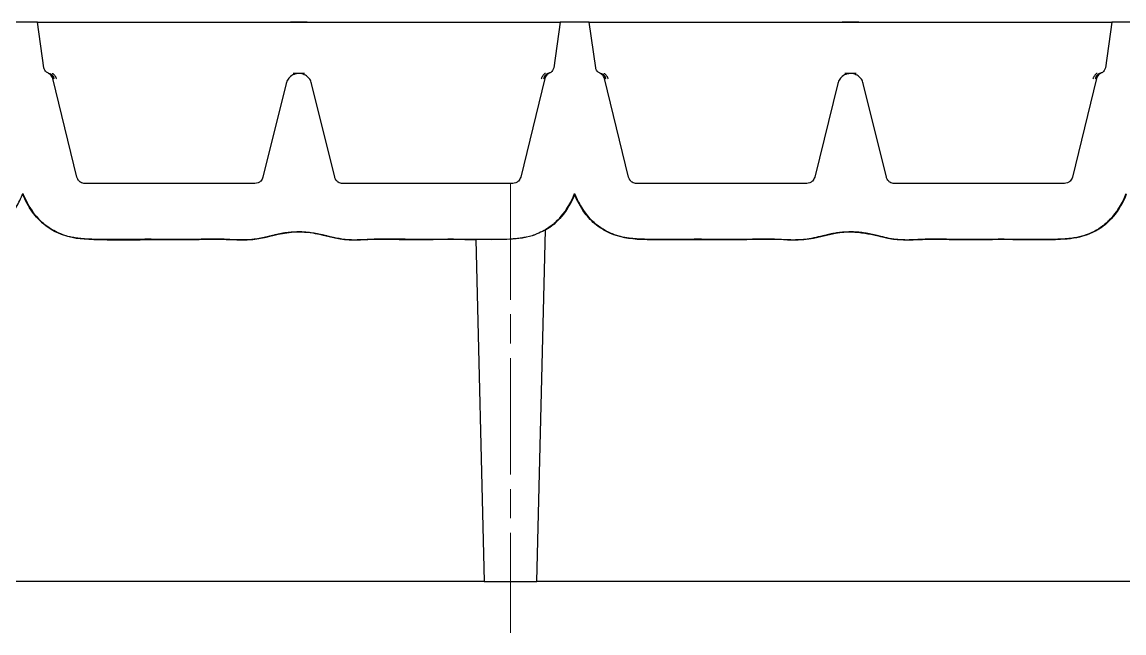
# Model space of a CAD drawing. Header units: millimetres. Extents: x 0 to 1486, y 0 to 1051.
# Drawn here: x 679.7 to 746.6, y 481.8 to 519 of the extents above; entities that cross this region are included whole.
import ezdxf

# ---------------------------------------------------------------- set-up
doc = ezdxf.new("R2010")
doc.units = ezdxf.units.MM
doc.header["$LTSCALE"] = 1.25
doc.linetypes.add('CHAIN', pattern=[0.3543, 0.2362, -0.0295, 0.0591, -0.0295])
doc.layers.add('Mittellinie(DIN)', color=7, linetype='CHAIN', lineweight=15, true_color=0x262659)
doc.layers.add('Sichtbare Kanten(DIN)', color=7, linetype='Continuous', lineweight=25, true_color=0x262659)

msp = doc.modelspace()

# ---------------------------------------------------------------- linework, layer by layer
at = {"layer": 'Mittellinie(DIN)', "ltscale": 23.990969}
msp.add_line((709.3485, 509.1859), (709.3485, 481.8478), dxfattribs=at)
at = {"layer": 'Sichtbare Kanten(DIN)'}
for p, q in [((680.6335, 518.9728), (678.8635, 518.9728)), ((681.0236, 516.1971), (680.6335, 518.9728)), ((680.6335, 518.9728), (681.1286, 518.9728)), ((681.1286, 518.9728), (711.8683, 518.9728)), ((696.9985, 518.9828), (695.9985, 518.9828)), ((695.9985, 518.9728), (695.9985, 518.9828)), ((696.3985, 518.9778), (696.5985, 518.9778)), ((696.3985, 518.9728), (696.3985, 518.9778)), ((696.5985, 518.9728), (696.5985, 518.9778)), ((696.9985, 518.9728), (696.9985, 518.9828)), ((706.3253, 518.9778), (706.4119, 518.9778)), ((706.3253, 518.9728), (706.3253, 518.9778)), ((706.4119, 518.9778), (706.5851, 518.9778)), ((706.4119, 518.9728), (706.4119, 518.9778)), ((706.5851, 518.9778), (706.6717, 518.9778)), ((706.5851, 518.9728), (706.5851, 518.9778)), ((706.6717, 518.9728), (706.6717, 518.9778)), ((711.8683, 518.9728), (712.3635, 518.9728)), ((712.3635, 518.9728), (711.9734, 516.1971)), ((714.1335, 518.9728), (712.3635, 518.9728)), ((714.5236, 516.1971), (714.1335, 518.9728)), ((714.1335, 518.9728), (714.6286, 518.9728)), ((714.6286, 518.9728), (745.3683, 518.9728)), ((730.4985, 518.9828), (729.4985, 518.9828)), ((729.4985, 518.9728), (729.4985, 518.9828)), ((729.8985, 518.9778), (730.0985, 518.9778)), ((729.8985, 518.9728), (729.8985, 518.9778)), ((730.0985, 518.9728), (730.0985, 518.9778)), ((730.4985, 518.9728), (730.4985, 518.9828)), ((739.8253, 518.9778), (739.9119, 518.9778)), ((739.8253, 518.9728), (739.8253, 518.9778)), ((739.9119, 518.9778), (740.0851, 518.9778)), ((739.9119, 518.9728), (739.9119, 518.9778)), ((740.0851, 518.9778), (740.1717, 518.9778)), ((740.0851, 518.9728), (740.0851, 518.9778)), ((740.1717, 518.9728), (740.1717, 518.9778)), ((745.3683, 518.9728), (745.8635, 518.9728)), ((745.8635, 518.9728), (745.4734, 516.1971)), ((747.6335, 518.9728), (745.8635, 518.9728)), ((683.0271, 509.5535), (681.556, 515.5425)), ((695.7216, 515.2438), (694.3221, 509.5533)), ((698.6749, 509.5533), (697.2753, 515.2438)), ((711.4409, 515.5425), (709.9699, 509.5535)), ((716.5271, 509.5535), (715.056, 515.5425)), ((729.2216, 515.2438), (727.8221, 509.5533)), ((732.1749, 509.5533), (730.7753, 515.2438)), ((744.9409, 515.5425), (743.4699, 509.5535)), ((693.8365, 509.1728), (683.5126, 509.1728)), ((709.4843, 509.1728), (699.1604, 509.1728)), ((727.3365, 509.1728), (717.0126, 509.1728)), ((742.9843, 509.1728), (732.6604, 509.1728)), ((710.9485, 484.9728), (711.4711, 506.3581)), ((707.2403, 505.7658), (707.7485, 484.9728)), ((707.7485, 484.9728), (581.7485, 484.9728)), ((707.7485, 484.9728), (710.9485, 484.9728)), ((782.5485, 484.9728), (710.9485, 484.9728))]:
    msp.add_line(p, q, dxfattribs=at)
for points, knots in [([(681.2644, 515.8841), (681.2607, 515.8857), (681.2569, 515.8873), (681.2254, 515.9018), (681.1993, 515.9175), (681.134, 515.968), (681.0995, 516.0074), (681.0442, 516.103), (681.0297, 516.1537), (681.0236, 516.1971)], [-0.032564493, -0.032564493, -0.032564493, -0.032564493, -0.03164921, -0.03164921, -0.024823703, -0.024823703, -0.013148435, -0.013148435, 0, 0, 0, 0]), ([(711.9734, 516.1971), (711.9691, 516.167), (711.9614, 516.1374), (711.9396, 516.0805), (711.9255, 516.0535), (711.8791, 515.9852), (711.8419, 515.9483), (711.7765, 515.9049), (711.7542, 515.8933), (711.7325, 515.8841)], [-0.03841676, -0.03841676, -0.03841676, -0.03841676, -0.031640555, -0.031640555, -0.024817551, -0.024817551, -0.013146152, -0.013146152, -0.007186253, -0.007186253, -0.007186253, -0.007186253]), ([(714.7644, 515.8841), (714.7607, 515.8857), (714.7569, 515.8873), (714.7254, 515.9018), (714.6993, 515.9175), (714.634, 515.968), (714.5995, 516.0074), (714.5442, 516.103), (714.5297, 516.1537), (714.5236, 516.1971)], [-0.032564493, -0.032564493, -0.032564493, -0.032564493, -0.03164921, -0.03164921, -0.024823703, -0.024823703, -0.013148435, -0.013148435, 0, 0, 0, 0]), ([(745.4734, 516.1971), (745.4691, 516.167), (745.4614, 516.1374), (745.4396, 516.0805), (745.4255, 516.0535), (745.3791, 515.9852), (745.3419, 515.9483), (745.2765, 515.9049), (745.2542, 515.8933), (745.2325, 515.8841)], [-0.03841676, -0.03841676, -0.03841676, -0.03841676, -0.031640555, -0.031640555, -0.024817551, -0.024817551, -0.013146152, -0.013146152, -0.007186253, -0.007186253, -0.007186253, -0.007186253]), ([(681.556, 515.5425), (681.5452, 515.5865), (681.5284, 515.629), (681.4838, 515.7083), (681.4562, 515.7446), (681.3747, 515.8261), (681.3191, 515.8611), (681.2644, 515.8841)], [-0.041058054, -0.041058054, -0.041058054, -0.041058054, -0.029401851, -0.029401851, -0.017790166, -0.017790166, 0, 0, 0, 0]), ([(681.2684, 515.8824), (681.2687, 515.8823), (681.269, 515.8822), (681.2693, 515.882), (681.2726, 515.8807), (681.2774, 515.8788), (681.2838, 515.8765), (681.2902, 515.8742), (681.2982, 515.8715), (681.3076, 515.8688), (681.3123, 515.8674), (681.3174, 515.866), (681.3227, 515.8647), (681.3254, 515.864), (681.3281, 515.8634), (681.3309, 515.8627), (681.3338, 515.8621), (681.3367, 515.8615), (681.3397, 515.8608)], [0.11911303, 0.11911303, 0.11911303, 0.11911303, 0.13277377, 0.13277377, 0.13277377, 0.26517816, 0.26517816, 0.26517816, 0.3981672, 0.3981672, 0.3981672, 0.46455773, 0.46455773, 0.46455773, 0.4977404, 0.4977404, 0.4977404, 0.53089997, 0.53089997, 0.53089997, 0.53089997]), ([(681.3397, 515.8608), (681.3555, 515.8576), (681.3711, 515.8532), (681.3864, 515.8476), (681.4054, 515.8407), (681.424, 515.832), (681.4417, 515.8216), (681.4524, 515.8154), (681.4628, 515.8085), (681.4728, 515.8011), (681.493, 515.7863), (681.5119, 515.7691), (681.5292, 515.7499), (681.5466, 515.7307), (681.5623, 515.7095), (681.5763, 515.6866), (681.5833, 515.6751), (681.5898, 515.6632), (681.5959, 515.6509), (681.6059, 515.6305), (681.6147, 515.609), (681.622, 515.5867), (681.6279, 515.5689), (681.6328, 515.5505), (681.6368, 515.5318)], [-1.0769104, -1.0769104, -1.0769104, -1.0769104, -0.9572537, -0.9572537, -0.9572537, -0.8077, -0.8077, -0.8077, -0.7179403, -0.7179403, -0.7179403, -0.5384552, -0.5384552, -0.5384552, -0.3589701, -0.3589701, -0.3589701, -0.2692104, -0.2692104, -0.2692104, -0.1196567, -0.1196567, -0.1196567, 0, 0, 0, 0]), ([(681.5187, 515.8608), (681.5304, 515.8576), (681.542, 515.8532), (681.5536, 515.8476), (681.5681, 515.8407), (681.5825, 515.832), (681.5965, 515.8216), (681.605, 515.8154), (681.6133, 515.8085), (681.6215, 515.8011), (681.6379, 515.7863), (681.6537, 515.7691), (681.6687, 515.7499), (681.6838, 515.7307), (681.698, 515.7095), (681.7112, 515.6866), (681.7178, 515.6751), (681.7241, 515.6632), (681.7302, 515.6509), (681.7402, 515.6305), (681.7495, 515.609), (681.7579, 515.5867), (681.7647, 515.5689), (681.7708, 515.5505), (681.7763, 515.5318)], [-1.0769104, -1.0769104, -1.0769104, -1.0769104, -0.9572537, -0.9572537, -0.9572537, -0.8077, -0.8077, -0.8077, -0.7179403, -0.7179403, -0.7179403, -0.5384552, -0.5384552, -0.5384552, -0.3589701, -0.3589701, -0.3589701, -0.2692104, -0.2692104, -0.2692104, -0.1196567, -0.1196567, -0.1196567, 0, 0, 0, 0]), ([(697.2753, 515.2438), (697.2528, 515.3355), (697.2135, 515.4235), (697.1234, 515.5567), (697.0616, 515.6342), (696.8771, 515.7646), (696.7789, 515.8083), (696.5694, 515.857), (696.4664, 515.8585), (696.2635, 515.8237), (696.1632, 515.7857), (695.9606, 515.6602), (695.8905, 515.5781), (695.7891, 515.4363), (695.7458, 515.3422), (695.7216, 515.2438)], [-0.14482378, -0.14482378, -0.14482378, -0.14482378, -0.11905508, -0.11905508, -0.101033, -0.101033, -0.08537461, -0.08537461, -0.06899068, -0.06899068, -0.0520285, -0.0520285, -0.03038629, -0.03038629, 0, 0, 0, 0]), ([(696.4985, 515.8527), (696.4928, 515.8527), (696.487, 515.8527), (696.481, 515.8527), (696.4751, 515.8527), (696.469, 515.8527), (696.4629, 515.8527), (696.4506, 515.8527), (696.4381, 515.8527), (696.4253, 515.8527), (696.4076, 515.8527), (696.3894, 515.8527), (696.37, 515.8527), (696.3615, 515.8527), (696.3528, 515.8527), (696.3441, 515.8527), (696.3151, 515.8527), (696.2846, 515.8527), (696.2524, 515.8527), (696.2363, 515.8527), (696.2198, 515.8527), (696.2029, 515.8527), (696.1945, 515.8527), (696.186, 515.8527), (696.1773, 515.8527), (696.1686, 515.8527), (696.1598, 515.8527), (696.151, 515.8527)], [0, 0, 0, 0, 0.03587341, 0.03587341, 0.03587341, 0.0717053, 0.0717053, 0.0717053, 0.1433193, 0.1433193, 0.1433193, 0.24303135, 0.24303135, 0.24303135, 0.28653169, 0.28653169, 0.28653169, 0.42986377, 0.42986377, 0.42986377, 0.50150274, 0.50150274, 0.50150274, 0.53727845, 0.53727845, 0.53727845, 0.57301031, 0.57301031, 0.57301031, 0.57301031]), ([(696.8458, 515.8527), (696.837, 515.8527), (696.8282, 515.8527), (696.8195, 515.8527), (696.8108, 515.8527), (696.8023, 515.8527), (696.7938, 515.8527), (696.7769, 515.8527), (696.7604, 515.8527), (696.7444, 515.8527), (696.7111, 515.8527), (696.6796, 515.8527), (696.6498, 515.8527), (696.622, 515.8527), (696.5966, 515.8527), (696.5719, 515.8527), (696.559, 515.8527), (696.5464, 515.8527), (696.5341, 515.8527), (696.5279, 515.8527), (696.5218, 515.8527), (696.5159, 515.8527), (696.5099, 515.8527), (696.5042, 515.8527), (696.4985, 515.8527)], [0, 0, 0, 0, 0.03572786, 0.03572786, 0.03572786, 0.07149696, 0.07149696, 0.07149696, 0.14312065, 0.14312065, 0.14312065, 0.29141532, 0.29141532, 0.29141532, 0.4296401, 0.4296401, 0.4296401, 0.50120872, 0.50120872, 0.50120872, 0.53702595, 0.53702595, 0.53702595, 0.57289689, 0.57289689, 0.57289689, 0.57289689]), ([(711.4782, 515.8608), (711.4666, 515.8576), (711.4549, 515.8532), (711.4433, 515.8476), (711.4288, 515.8407), (711.4145, 515.832), (711.4004, 515.8216), (711.392, 515.8154), (711.3836, 515.8085), (711.3754, 515.8011), (711.359, 515.7863), (711.3432, 515.7691), (711.3282, 515.7499), (711.3131, 515.7307), (711.2989, 515.7095), (711.2857, 515.6866), (711.2791, 515.6751), (711.2728, 515.6632), (711.2668, 515.6509), (711.2567, 515.6305), (711.2474, 515.609), (711.239, 515.5867), (711.2323, 515.5689), (711.2261, 515.5505), (711.2206, 515.5318)], [-1.0769104, -1.0769104, -1.0769104, -1.0769104, -0.9572537, -0.9572537, -0.9572537, -0.8077, -0.8077, -0.8077, -0.7179403, -0.7179403, -0.7179403, -0.5384552, -0.5384552, -0.5384552, -0.3589701, -0.3589701, -0.3589701, -0.2692104, -0.2692104, -0.2692104, -0.1196567, -0.1196567, -0.1196567, 0, 0, 0, 0]), ([(711.6573, 515.8608), (711.6414, 515.8576), (711.6258, 515.8532), (711.6106, 515.8476), (711.5915, 515.8407), (711.573, 515.832), (711.5552, 515.8216), (711.5445, 515.8154), (711.5342, 515.8085), (711.5241, 515.8011), (711.5039, 515.7863), (711.485, 515.7691), (711.4677, 515.7499), (711.4504, 515.7307), (711.4346, 515.7095), (711.4206, 515.6866), (711.4136, 515.6751), (711.4071, 515.6632), (711.4011, 515.6509), (711.391, 515.6305), (711.3822, 515.609), (711.3749, 515.5867), (711.369, 515.5689), (711.3641, 515.5505), (711.3601, 515.5318)], [-1.0769104, -1.0769104, -1.0769104, -1.0769104, -0.9572537, -0.9572537, -0.9572537, -0.8077, -0.8077, -0.8077, -0.7179403, -0.7179403, -0.7179403, -0.5384552, -0.5384552, -0.5384552, -0.3589701, -0.3589701, -0.3589701, -0.2692104, -0.2692104, -0.2692104, -0.1196567, -0.1196567, -0.1196567, 0, 0, 0, 0]), ([(711.7325, 515.8841), (711.6907, 515.8665), (711.6514, 515.8433), (711.5801, 515.7867), (711.5486, 515.7538), (711.4808, 515.6605), (711.4551, 515.6001), (711.4409, 515.5425)], [-0.041058009, -0.041058009, -0.041058009, -0.041058009, -0.029401822, -0.029401822, -0.017790154, -0.017790154, 0, 0, 0, 0]), ([(711.7285, 515.8824), (711.7282, 515.8823), (711.7279, 515.8822), (711.7276, 515.882), (711.7244, 515.8807), (711.7195, 515.8788), (711.7131, 515.8765), (711.7067, 515.8742), (711.6987, 515.8715), (711.6893, 515.8688), (711.6846, 515.8674), (711.6796, 515.866), (711.6742, 515.8647), (711.6716, 515.864), (711.6688, 515.8634), (711.666, 515.8627), (711.6631, 515.8621), (711.6602, 515.8615), (711.6573, 515.8608)], [0.11911303, 0.11911303, 0.11911303, 0.11911303, 0.13277377, 0.13277377, 0.13277377, 0.26517816, 0.26517816, 0.26517816, 0.3981672, 0.3981672, 0.3981672, 0.46455773, 0.46455773, 0.46455773, 0.4977404, 0.4977404, 0.4977404, 0.53089997, 0.53089997, 0.53089997, 0.53089997]), ([(715.056, 515.5425), (715.0452, 515.5865), (715.0284, 515.629), (714.9838, 515.7083), (714.9562, 515.7446), (714.8747, 515.8261), (714.8191, 515.8611), (714.7644, 515.8841)], [-0.041058054, -0.041058054, -0.041058054, -0.041058054, -0.029401851, -0.029401851, -0.017790166, -0.017790166, 0, 0, 0, 0]), ([(714.7684, 515.8824), (714.7687, 515.8823), (714.769, 515.8822), (714.7693, 515.882), (714.7726, 515.8807), (714.7774, 515.8788), (714.7838, 515.8765), (714.7902, 515.8742), (714.7982, 515.8715), (714.8076, 515.8688), (714.8123, 515.8674), (714.8174, 515.866), (714.8227, 515.8647), (714.8254, 515.864), (714.8281, 515.8634), (714.8309, 515.8627), (714.8338, 515.8621), (714.8367, 515.8615), (714.8397, 515.8608)], [0.11911303, 0.11911303, 0.11911303, 0.11911303, 0.13277377, 0.13277377, 0.13277377, 0.26517816, 0.26517816, 0.26517816, 0.3981672, 0.3981672, 0.3981672, 0.46455773, 0.46455773, 0.46455773, 0.4977404, 0.4977404, 0.4977404, 0.53089997, 0.53089997, 0.53089997, 0.53089997]), ([(714.8397, 515.8608), (714.8555, 515.8576), (714.8711, 515.8532), (714.8864, 515.8476), (714.9054, 515.8407), (714.924, 515.832), (714.9417, 515.8216), (714.9524, 515.8154), (714.9628, 515.8085), (714.9728, 515.8011), (714.993, 515.7863), (715.0119, 515.7691), (715.0292, 515.7499), (715.0466, 515.7307), (715.0623, 515.7095), (715.0763, 515.6866), (715.0833, 515.6751), (715.0898, 515.6632), (715.0959, 515.6509), (715.1059, 515.6305), (715.1147, 515.609), (715.122, 515.5867), (715.1279, 515.5689), (715.1328, 515.5505), (715.1368, 515.5318)], [-1.0769104, -1.0769104, -1.0769104, -1.0769104, -0.9572537, -0.9572537, -0.9572537, -0.8077, -0.8077, -0.8077, -0.7179403, -0.7179403, -0.7179403, -0.5384552, -0.5384552, -0.5384552, -0.3589701, -0.3589701, -0.3589701, -0.2692104, -0.2692104, -0.2692104, -0.1196567, -0.1196567, -0.1196567, 0, 0, 0, 0]), ([(715.0187, 515.8608), (715.0304, 515.8576), (715.042, 515.8532), (715.0536, 515.8476), (715.0681, 515.8407), (715.0825, 515.832), (715.0965, 515.8216), (715.105, 515.8154), (715.1133, 515.8085), (715.1215, 515.8011), (715.1379, 515.7863), (715.1537, 515.7691), (715.1687, 515.7499), (715.1838, 515.7307), (715.198, 515.7095), (715.2112, 515.6866), (715.2178, 515.6751), (715.2241, 515.6632), (715.2302, 515.6509), (715.2402, 515.6305), (715.2495, 515.609), (715.2579, 515.5867), (715.2647, 515.5689), (715.2708, 515.5505), (715.2763, 515.5318)], [-1.0769104, -1.0769104, -1.0769104, -1.0769104, -0.9572537, -0.9572537, -0.9572537, -0.8077, -0.8077, -0.8077, -0.7179403, -0.7179403, -0.7179403, -0.5384552, -0.5384552, -0.5384552, -0.3589701, -0.3589701, -0.3589701, -0.2692104, -0.2692104, -0.2692104, -0.1196567, -0.1196567, -0.1196567, 0, 0, 0, 0]), ([(730.7753, 515.2438), (730.7528, 515.3355), (730.7135, 515.4235), (730.6234, 515.5567), (730.5616, 515.6342), (730.3771, 515.7646), (730.2789, 515.8083), (730.0694, 515.857), (729.9664, 515.8585), (729.7635, 515.8237), (729.6632, 515.7857), (729.4606, 515.6602), (729.3905, 515.5781), (729.2891, 515.4363), (729.2458, 515.3422), (729.2216, 515.2438)], [-0.14482378, -0.14482378, -0.14482378, -0.14482378, -0.11905508, -0.11905508, -0.101033, -0.101033, -0.08537461, -0.08537461, -0.06899068, -0.06899068, -0.0520285, -0.0520285, -0.03038629, -0.03038629, 0, 0, 0, 0]), ([(729.9985, 515.8527), (729.9928, 515.8527), (729.987, 515.8527), (729.981, 515.8527), (729.9751, 515.8527), (729.969, 515.8527), (729.9629, 515.8527), (729.9506, 515.8527), (729.9381, 515.8527), (729.9253, 515.8527), (729.9076, 515.8527), (729.8894, 515.8527), (729.87, 515.8527), (729.8615, 515.8527), (729.8528, 515.8527), (729.8441, 515.8527), (729.8151, 515.8527), (729.7846, 515.8527), (729.7524, 515.8527), (729.7363, 515.8527), (729.7198, 515.8527), (729.7029, 515.8527), (729.6945, 515.8527), (729.686, 515.8527), (729.6773, 515.8527), (729.6686, 515.8527), (729.6598, 515.8527), (729.651, 515.8527)], [0, 0, 0, 0, 0.03587341, 0.03587341, 0.03587341, 0.0717053, 0.0717053, 0.0717053, 0.1433193, 0.1433193, 0.1433193, 0.24303135, 0.24303135, 0.24303135, 0.28653169, 0.28653169, 0.28653169, 0.42986377, 0.42986377, 0.42986377, 0.50150274, 0.50150274, 0.50150274, 0.53727845, 0.53727845, 0.53727845, 0.57301031, 0.57301031, 0.57301031, 0.57301031]), ([(730.3458, 515.8527), (730.337, 515.8527), (730.3282, 515.8527), (730.3195, 515.8527), (730.3108, 515.8527), (730.3023, 515.8527), (730.2938, 515.8527), (730.2769, 515.8527), (730.2604, 515.8527), (730.2444, 515.8527), (730.2111, 515.8527), (730.1796, 515.8527), (730.1498, 515.8527), (730.122, 515.8527), (730.0966, 515.8527), (730.0719, 515.8527), (730.059, 515.8527), (730.0464, 515.8527), (730.0341, 515.8527), (730.0279, 515.8527), (730.0218, 515.8527), (730.0159, 515.8527), (730.0099, 515.8527), (730.0042, 515.8527), (729.9985, 515.8527)], [0, 0, 0, 0, 0.03572786, 0.03572786, 0.03572786, 0.07149696, 0.07149696, 0.07149696, 0.14312065, 0.14312065, 0.14312065, 0.29141532, 0.29141532, 0.29141532, 0.4296401, 0.4296401, 0.4296401, 0.50120872, 0.50120872, 0.50120872, 0.53702595, 0.53702595, 0.53702595, 0.57289689, 0.57289689, 0.57289689, 0.57289689]), ([(744.9782, 515.8608), (744.9666, 515.8576), (744.9549, 515.8532), (744.9433, 515.8476), (744.9288, 515.8407), (744.9145, 515.832), (744.9004, 515.8216), (744.892, 515.8154), (744.8836, 515.8085), (744.8754, 515.8011), (744.859, 515.7863), (744.8432, 515.7691), (744.8282, 515.7499), (744.8131, 515.7307), (744.7989, 515.7095), (744.7857, 515.6866), (744.7791, 515.6751), (744.7728, 515.6632), (744.7668, 515.6509), (744.7567, 515.6305), (744.7474, 515.609), (744.739, 515.5867), (744.7323, 515.5689), (744.7261, 515.5505), (744.7206, 515.5318)], [-1.0769104, -1.0769104, -1.0769104, -1.0769104, -0.9572537, -0.9572537, -0.9572537, -0.8077, -0.8077, -0.8077, -0.7179403, -0.7179403, -0.7179403, -0.5384552, -0.5384552, -0.5384552, -0.3589701, -0.3589701, -0.3589701, -0.2692104, -0.2692104, -0.2692104, -0.1196567, -0.1196567, -0.1196567, 0, 0, 0, 0]), ([(745.1573, 515.8608), (745.1414, 515.8576), (745.1258, 515.8532), (745.1106, 515.8476), (745.0915, 515.8407), (745.073, 515.832), (745.0552, 515.8216), (745.0445, 515.8154), (745.0342, 515.8085), (745.0241, 515.8011), (745.0039, 515.7863), (744.985, 515.7691), (744.9677, 515.7499), (744.9504, 515.7307), (744.9346, 515.7095), (744.9206, 515.6866), (744.9136, 515.6751), (744.9071, 515.6632), (744.9011, 515.6509), (744.891, 515.6305), (744.8822, 515.609), (744.8749, 515.5867), (744.869, 515.5689), (744.8641, 515.5505), (744.8601, 515.5318)], [-1.0769104, -1.0769104, -1.0769104, -1.0769104, -0.9572537, -0.9572537, -0.9572537, -0.8077, -0.8077, -0.8077, -0.7179403, -0.7179403, -0.7179403, -0.5384552, -0.5384552, -0.5384552, -0.3589701, -0.3589701, -0.3589701, -0.2692104, -0.2692104, -0.2692104, -0.1196567, -0.1196567, -0.1196567, 0, 0, 0, 0]), ([(745.2325, 515.8841), (745.1907, 515.8665), (745.1514, 515.8433), (745.0801, 515.7867), (745.0486, 515.7538), (744.9808, 515.6605), (744.9551, 515.6001), (744.9409, 515.5425)], [-0.041058009, -0.041058009, -0.041058009, -0.041058009, -0.029401822, -0.029401822, -0.017790154, -0.017790154, 0, 0, 0, 0]), ([(745.2285, 515.8824), (745.2282, 515.8823), (745.2279, 515.8822), (745.2276, 515.882), (745.2244, 515.8807), (745.2195, 515.8788), (745.2131, 515.8765), (745.2067, 515.8742), (745.1987, 515.8715), (745.1893, 515.8688), (745.1846, 515.8674), (745.1796, 515.866), (745.1742, 515.8647), (745.1716, 515.864), (745.1688, 515.8634), (745.166, 515.8627), (745.1631, 515.8621), (745.1602, 515.8615), (745.1573, 515.8608)], [0.11911303, 0.11911303, 0.11911303, 0.11911303, 0.13277377, 0.13277377, 0.13277377, 0.26517816, 0.26517816, 0.26517816, 0.3981672, 0.3981672, 0.3981672, 0.46455773, 0.46455773, 0.46455773, 0.4977404, 0.4977404, 0.4977404, 0.53089997, 0.53089997, 0.53089997, 0.53089997]), ([(644.7473, 513.8456), (645.4012, 512.1126), (645.6152, 510.8073), (646.0544, 509.0747), (646.2429, 508.4607), (646.8114, 507.4347), (647.1204, 507.0461), (647.8699, 506.4228), (648.2774, 506.1868), (649.3093, 505.8292), (649.9822, 505.7776), (652.4027, 505.7472), (653.8318, 505.7805), (656.3733, 505.7495), (656.9297, 505.8013), (658.6761, 505.7822), (659.0798, 505.7356), (660.5501, 505.7324), (661.3312, 506.016), (663.3686, 506.3764), (664.2627, 506.073), (666.2724, 505.6253), (666.7736, 505.7795), (668.4943, 505.794), (669.0175, 505.7702), (670.3956, 505.7475), (670.8722, 505.7794), (673.5633, 505.7714), (674.3708, 505.7506), (675.8782, 505.7817), (676.4133, 505.809), (677.1934, 505.9945), (677.7081, 506.1463), (678.8034, 506.9458), (679.1308, 507.3912), (679.4951, 507.9905), (679.6288, 508.2707), (679.7448, 508.5662)], [-6.7266712, -6.7266712, -6.7266712, -6.7266712, -6.1731582, -6.1731582, -5.9041104, -5.9041104, -5.6929299, -5.6929299, -5.5058819, -5.5058819, -5.2466192, -5.2466192, -4.8730818, -4.8730818, -4.5821771, -4.5821771, -4.4165099, -4.4165099, -4.088598, -4.088598, -3.4265446, -3.4265446, -2.5469025, -2.5469025, -2.1605333, -2.1605333, -1.5327547, -1.5327547, -1.0652755, -1.0652755, -0.770497, -0.770497, -0.6096173, -0.6096173, -0.455089, -0.455089, -0.3293672, -0.3293672, -0.3293672, -0.3293672]), ([(683.5126, 509.1728), (683.4662, 509.1728), (683.4196, 509.1793), (683.3299, 509.205), (683.2871, 509.2241), (683.1884, 509.2858), (683.1419, 509.3321), (683.0655, 509.4379), (683.0405, 509.4986), (683.0271, 509.5535)], [-0.049754628, -0.049754628, -0.049754628, -0.049754628, -0.040452638, -0.040452638, -0.031086489, -0.031086489, -0.016966202, -0.016966202, 0, 0, 0, 0]), ([(694.3221, 509.5533), (694.311, 509.5083), (694.2935, 509.4646), (694.2472, 509.3837), (694.2184, 509.3467), (694.135, 509.2655), (694.0789, 509.2314), (693.958, 509.1825), (693.8931, 509.1728), (693.8365, 509.1728)], [-0.049739569, -0.049739569, -0.049739569, -0.049739569, -0.040443211, -0.040443211, -0.031082737, -0.031082737, -0.016964086, -0.016964086, 0, 0, 0, 0]), ([(699.1604, 509.1728), (699.114, 509.1728), (699.0674, 509.1793), (698.9778, 509.2049), (698.935, 509.2241), (698.8362, 509.2857), (698.7897, 509.332), (698.7133, 509.4377), (698.6884, 509.4984), (698.6749, 509.5533)], [-0.049739571, -0.049739571, -0.049739571, -0.049739571, -0.040443213, -0.040443213, -0.031082739, -0.031082739, -0.016964087, -0.016964087, 0, 0, 0, 0]), ([(709.9699, 509.5535), (709.9588, 509.5084), (709.9413, 509.4647), (709.895, 509.3837), (709.8662, 509.3467), (709.7828, 509.2655), (709.7267, 509.2314), (709.6057, 509.1825), (709.5409, 509.1728), (709.4843, 509.1728)], [-0.049754642, -0.049754642, -0.049754642, -0.049754642, -0.040452648, -0.040452648, -0.031086496, -0.031086496, -0.016966204, -0.016966204, 0, 0, 0, 0]), ([(717.0126, 509.1728), (716.9662, 509.1728), (716.9196, 509.1793), (716.8299, 509.205), (716.7871, 509.2241), (716.6884, 509.2858), (716.6419, 509.3321), (716.5655, 509.4379), (716.5405, 509.4986), (716.5271, 509.5535)], [-0.049754628, -0.049754628, -0.049754628, -0.049754628, -0.040452638, -0.040452638, -0.031086489, -0.031086489, -0.016966202, -0.016966202, 0, 0, 0, 0]), ([(727.8221, 509.5533), (727.811, 509.5083), (727.7935, 509.4646), (727.7472, 509.3837), (727.7184, 509.3467), (727.635, 509.2655), (727.5789, 509.2314), (727.458, 509.1825), (727.3931, 509.1728), (727.3365, 509.1728)], [-0.049739569, -0.049739569, -0.049739569, -0.049739569, -0.040443211, -0.040443211, -0.031082737, -0.031082737, -0.016964086, -0.016964086, 0, 0, 0, 0]), ([(732.6604, 509.1728), (732.614, 509.1728), (732.5674, 509.1793), (732.4778, 509.2049), (732.435, 509.2241), (732.3362, 509.2857), (732.2897, 509.332), (732.2133, 509.4377), (732.1884, 509.4984), (732.1749, 509.5533)], [-0.049739571, -0.049739571, -0.049739571, -0.049739571, -0.040443213, -0.040443213, -0.031082739, -0.031082739, -0.016964087, -0.016964087, 0, 0, 0, 0]), ([(743.4699, 509.5535), (743.4588, 509.5084), (743.4413, 509.4647), (743.395, 509.3837), (743.3662, 509.3467), (743.2828, 509.2655), (743.2267, 509.2314), (743.1057, 509.1825), (743.0409, 509.1728), (742.9843, 509.1728)], [-0.049754642, -0.049754642, -0.049754642, -0.049754642, -0.040452648, -0.040452648, -0.031086496, -0.031086496, -0.016966204, -0.016966204, 0, 0, 0, 0]), ([(679.7448, 508.5662), (679.9109, 508.14), (680.1205, 507.734), (680.7957, 506.837), (681.2226, 506.5384), (682.029, 506.0543), (682.5212, 505.9213), (683.5827, 505.765), (684.3282, 505.755), (687.1227, 505.7768), (687.8834, 505.7602), (690.512, 505.7565), (691.0416, 505.804), (692.7145, 505.7597), (693.2925, 505.633), (695.1484, 506.0609), (695.7963, 506.247), (697.166, 506.208), (697.5593, 506.1303), (699.2106, 505.7525), (699.3441, 505.6927), (701.5381, 505.806), (702.3829, 505.767), (704.0941, 505.751), (704.1005, 505.7896), (706.7914, 505.7696), (707.0136, 505.7676), (707.2403, 505.7658)], [-7.1196223, -7.1196223, -7.1196223, -7.1196223, -6.9178432, -6.9178432, -6.6235924, -6.6235924, -6.0985747, -6.0985747, -5.4246356, -5.4246356, -4.6194701, -4.6194701, -4.0333862, -4.0333862, -3.2272869, -3.2272869, -2.7997782, -2.7997782, -2.5554389, -2.5554389, -1.5847672, -1.5847672, -0.9797064, -0.9797064, -0.3573749, -0.3573749, -0.3049173, -0.3049173, -0.3049173, -0.3049173]), ([(711.4711, 506.3581), (711.5019, 506.3765), (711.5324, 506.3954), (711.7953, 506.5631), (712.0134, 506.7369), (712.507, 507.2227), (712.8306, 507.6342), (713.1626, 508.3639), (713.2049, 508.4645), (713.2448, 508.5662)], [-0.89936745, -0.89936745, -0.89936745, -0.89936745, -0.87445467, -0.87445467, -0.68276301, -0.68276301, -0.39322271, -0.39322271, -0.34725375, -0.34725375, -0.34725375, -0.34725375]), ([(713.2448, 508.5662), (713.3391, 508.3243), (713.4499, 508.0824), (713.8387, 507.3957), (714.1528, 507.0115), (714.8084, 506.4793), (715.2286, 506.1846), (716.9858, 505.6385), (718.4998, 505.8033), (722.7387, 505.7597), (723.3252, 505.7659), (725.886, 505.8108), (726.1742, 505.7166), (727.7745, 505.7704), (728.2988, 506.0217), (730.4599, 506.3711), (731.3947, 506.0304), (733.194, 505.659), (733.8509, 505.7576), (735.4115, 505.8074), (735.9285, 505.7568), (737.7079, 505.7585), (738.1814, 505.7788), (740.5636, 505.7711), (741.4458, 505.7512), (742.892, 505.7826), (743.4265, 505.8101), (744.2047, 505.9983), (744.7205, 506.1521), (745.8118, 506.9552), (746.1376, 507.3996), (746.5002, 508.0012), (746.6311, 508.2763), (746.7448, 508.5662)], [-8.5835181, -8.5835181, -8.5835181, -8.5835181, -8.2344742, -8.2344742, -7.5647533, -7.5647533, -7.1403722, -7.1403722, -6.3042463, -6.3042463, -5.9845335, -5.9845335, -5.6059192, -5.6059192, -5.038679, -5.038679, -4.0645236, -4.0645236, -3.0449582, -3.0449582, -2.1146552, -2.1146552, -1.5689709, -1.5689709, -1.0859933, -1.0859933, -0.7762548, -0.7762548, -0.6109251, -0.6109251, -0.4534079, -0.4534079, -0.3298541, -0.3298541, -0.3298541, -0.3298541]), ([(682.3564, 505.9875), (682.15, 506.0461), (681.9488, 506.1193), (681.4935, 506.3367), (681.2465, 506.4989), (680.762, 506.8998), (680.5278, 507.1503), (680.0818, 507.7572), (679.8871, 508.136), (679.7439, 508.5264)], [2.51267235, 2.51267235, 2.51267235, 2.51267235, 2.5767679, 2.5767679, 2.66400635, 2.66400635, 2.76659355, 2.76659355, 2.89159628, 2.89159628, 2.89159628, 2.89159628]), ([(682.6087, 505.9225), (682.4285, 505.9633), (682.2505, 506.015), (681.8774, 506.1557), (681.6822, 506.2515), (681.2642, 506.5031), (681.0457, 506.6696), (680.5755, 507.1085), (680.3323, 507.4107), (680.0623, 507.8665), (679.9908, 508.0039), (679.899, 508.2002), (679.8716, 508.2617), (679.8465, 508.3207)], [2.82748319, 2.82748319, 2.82748319, 2.82748319, 2.88279164, 2.88279164, 2.94710714, 2.94710714, 3.03057785, 3.03057785, 3.14397774, 3.14397774, 3.19066744, 3.19066744, 3.21172257, 3.21172257, 3.21172257, 3.21172257]), ([(707.2403, 505.765), (707.0547, 505.7667), (706.866, 505.7685), (706.4458, 505.7718), (706.217, 505.7732), (705.6945, 505.7749), (705.3995, 505.7746), (704.7182, 505.7691), (704.318, 505.7621), (703.6865, 505.7566), (703.438, 505.7559), (702.9463, 505.7615), (702.6941, 505.7684), (702.1327, 505.7832), (701.8233, 505.7907), (701.2285, 505.7869), (700.9356, 505.7733), (700.376, 505.7445), (700.1068, 505.7313), (699.6527, 505.7348), (699.4668, 505.7436), (699.0551, 505.7904), (698.8192, 505.8365), (698.3311, 505.9463), (698.0737, 506.0132), (697.6651, 506.1035), (697.518, 506.133), (697.2211, 506.1794), (697.0703, 506.1967), (696.7627, 506.2201), (696.6046, 506.2249), (696.3449, 506.2224), (696.2414, 506.2185), (696.0105, 506.2033), (695.8779, 506.1902), (695.6253, 506.1562), (695.5068, 506.136), (695.2398, 506.0839), (695.0892, 506.0497), (694.6972, 505.9571), (694.4501, 505.8951), (693.9219, 505.7882), (693.6399, 505.7499), (692.8983, 505.7196), (692.4292, 505.7571), (691.5545, 505.7941), (691.1419, 505.7899), (690.2707, 505.7688), (689.8046, 505.756), (688.8074, 505.7586), (688.2485, 505.7703), (687.4621, 505.7749), (687.2082, 505.7749), (686.7255, 505.7734), (686.4934, 505.7719), (686.0463, 505.7683), (685.8325, 505.7661), (685.4561, 505.7628), (685.2852, 505.7615), (684.9823, 505.7605), (684.8514, 505.7605), (684.6262, 505.7618), (684.5308, 505.7627), (684.2532, 505.7666), (684.0851, 505.7705), (683.7806, 505.7812), (683.6368, 505.7879), (683.3351, 505.8098), (683.1744, 505.8255), (682.8975, 505.8649), (682.7809, 505.8851), (682.5364, 505.9376), (682.408, 505.9714), (682.2001, 506.038), (682.1177, 506.0678), (681.8909, 506.1597), (681.7473, 506.229), (681.3616, 506.4454), (681.13, 506.6115), (680.7903, 506.9138), (680.6675, 507.0383), (680.4709, 507.2672), (680.3921, 507.3692), (680.2644, 507.5504), (680.212, 507.6309), (680.1209, 507.7797), (680.0811, 507.8496), (680.0117, 507.9766), (679.9831, 508.0326), (679.9628, 508.073)], [0.3308269, 0.3308269, 0.3308269, 0.3308269, 0.3878346, 0.3878346, 0.4569423, 0.4569423, 0.5515215, 0.5515215, 0.6670939, 0.6670939, 0.7431871, 0.7431871, 0.8171946, 0.8171946, 0.9129188, 0.9129188, 0.9998455, 0.9998455, 1.0813425, 1.0813425, 1.1380983, 1.1380983, 1.2076823, 1.2076823, 1.2909841, 1.2909841, 1.3366509, 1.3366509, 1.3813599, 1.3813599, 1.4316993, 1.4316993, 1.4652485, 1.4652485, 1.5047639, 1.5047639, 1.5417931, 1.5417931, 1.5909667, 1.5909667, 1.6675753, 1.6675753, 1.7527766, 1.7527766, 1.8924721, 1.8924721, 2.0157284, 2.0157284, 2.1544528, 2.1544528, 2.3167382, 2.3167382, 2.3969789, 2.3969789, 2.4664785, 2.4664785, 2.531126, 2.531126, 2.5852777, 2.5852777, 2.6244072, 2.6244072, 2.6528459, 2.6528459, 2.7100639, 2.7100639, 2.7597523, 2.7597523, 2.8090352, 2.8090352, 2.844091, 2.844091, 2.8845417, 2.8845417, 2.9120045, 2.9120045, 2.9589693, 2.9589693, 3.0450467, 3.0450467, 3.0972204, 3.0972204, 3.1355837, 3.1355837, 3.1656369, 3.1656369, 3.1945424, 3.1945424, 3.2268466, 3.2268466, 3.2268466, 3.2268466]), ([(713.244, 508.5268), (713.0579, 508.0281), (712.7869, 507.5507), (712.1709, 506.8317), (711.8412, 506.5436), (711.4704, 506.3292)], [0, 0, 0, 0, 0.15970413, 0.15970413, 0.28826794, 0.28826794, 0.28826794, 0.28826794]), ([(713.1417, 508.3188), (713.1192, 508.2663), (713.095, 508.2121), (712.9999, 508.0083), (712.9209, 507.8575), (712.6474, 507.4033), (712.4154, 507.1147), (711.9511, 506.6732), (711.7211, 506.4961), (711.4708, 506.3468)], [0.53498573, 0.53498573, 0.53498573, 0.53498573, 0.5534206, 0.5534206, 0.60438978, 0.60438978, 0.71303597, 0.71303597, 0.8011085, 0.8011085, 0.8011085, 0.8011085]), ([(712.9638, 507.9534), (712.9441, 507.9164), (712.9179, 507.8685), (712.8573, 507.7635), (712.8232, 507.7067), (712.7442, 507.5819), (712.6977, 507.5125), (712.5788, 507.3464), (712.5028, 507.2493), (712.2982, 507.0125), (712.1625, 506.8777), (711.8507, 506.6081), (711.6672, 506.4744), (711.4711, 506.3568)], [0, 0, 0, 0, 0.02441611, 0.02441611, 0.04697069, 0.04697069, 0.07268757, 0.07268757, 0.10940008, 0.10940008, 0.16656658, 0.16656658, 0.23568514, 0.23568514, 0.23568514, 0.23568514]), ([(715.9556, 505.9606), (715.8081, 505.9989), (715.6627, 506.0443), (715.1807, 506.2277), (714.8579, 506.4154), (714.3093, 506.8538), (714.0707, 507.1015), (713.6026, 507.7187), (713.3945, 508.1161), (713.2439, 508.5264)], [3.22212348, 3.22212348, 3.22212348, 3.22212348, 3.2678383, 3.2678383, 3.37685413, 3.37685413, 3.47968651, 3.47968651, 3.61106884, 3.61106884, 3.61106884, 3.61106884]), ([(746.4638, 507.9534), (746.4441, 507.9164), (746.4179, 507.8685), (746.3573, 507.7635), (746.3232, 507.7067), (746.2442, 507.5819), (746.1977, 507.5125), (746.0788, 507.3464), (746.0028, 507.2493), (745.7982, 507.0125), (745.6625, 506.8777), (745.339, 506.5979), (745.142, 506.4562), (744.7927, 506.2523), (744.6464, 506.1788), (744.4163, 506.0818), (744.3333, 506.0506), (744.1125, 505.9767), (743.9684, 505.9381), (743.7076, 505.8826), (743.5912, 505.8626), (743.3223, 505.8248), (743.1693, 505.8099), (742.8768, 505.7884), (742.7349, 505.7817), (742.4337, 505.771), (742.2705, 505.7672), (741.9133, 505.7619), (741.7246, 505.7607), (741.3961, 505.7606), (741.2503, 505.7612), (740.9556, 505.7631), (740.8061, 505.7644), (740.442, 505.7677), (740.2172, 505.7698), (739.8112, 505.7726), (739.6252, 505.7736), (739.1272, 505.7749), (738.8172, 505.7744), (738.0944, 505.7674), (737.6763, 505.76), (736.9353, 505.7557), (736.5956, 505.7586), (735.9637, 505.774), (735.6798, 505.7829), (735.0164, 505.7924), (734.6241, 505.783), (733.8689, 505.7441), (733.5099, 505.7243), (733.0293, 505.742), (732.9049, 505.7506), (732.5916, 505.7863), (732.3953, 505.822), (732.038, 505.8985), (731.8716, 505.9388), (731.4592, 506.0382), (731.2118, 506.0979), (730.8386, 506.1622), (730.7182, 506.179), (730.4581, 506.207), (730.3177, 506.2165), (729.9879, 506.227), (729.801, 506.2234), (729.487, 506.2011), (729.3614, 506.1882), (729.1298, 506.1566), (729.0242, 506.1389), (728.8069, 506.0975), (728.6932, 506.0729), (728.23, 505.967), (727.8617, 505.8687), (727.1773, 505.7516), (726.8621, 505.7314), (726.2773, 505.7351), (726.0084, 505.7499), (725.0961, 505.7965), (724.4499, 505.7853), (723.3724, 505.758), (722.938, 505.7553), (722.1362, 505.7627), (721.7553, 505.7692), (720.994, 505.7754), (720.6158, 505.7752), (720.0532, 505.7722), (719.8804, 505.771), (719.4836, 505.7677), (719.2628, 505.7654), (718.8, 505.7615), (718.5452, 505.76), (718.1319, 505.7616), (717.9759, 505.7631), (717.7091, 505.7679), (717.5955, 505.7706), (717.3253, 505.7792), (717.1646, 505.786), (716.8974, 505.8052), (716.7971, 505.814), (716.5167, 505.8453), (716.3286, 505.8742), (715.9984, 505.9464), (715.8503, 505.9873), (715.5981, 506.0744), (715.4851, 506.1197), (715.2354, 506.2351), (715.0988, 506.3089), (714.7775, 506.5076), (714.5977, 506.6414), (714.3017, 506.9029), (714.1787, 507.0264), (713.9743, 507.2624), (713.8887, 507.3732), (713.7634, 507.5524), (713.718, 507.6218), (713.6466, 507.7373), (713.6183, 507.7851), (713.5507, 507.9036), (713.5157, 507.9696), (713.4795, 508.0399), (713.4706, 508.0575), (713.4628, 508.073)], [0, 0, 0, 0, 0.0244161, 0.0244161, 0.0469707, 0.0469707, 0.0726876, 0.0726876, 0.1094001, 0.1094001, 0.1665666, 0.1665666, 0.2404249, 0.2404249, 0.288594, 0.288594, 0.3160715, 0.3160715, 0.3617626, 0.3617626, 0.3967191, 0.3967191, 0.4436172, 0.4436172, 0.4922044, 0.4922044, 0.5485263, 0.5485263, 0.6031145, 0.6031145, 0.6478396, 0.6478396, 0.694979, 0.694979, 0.7604354, 0.7604354, 0.8176359, 0.8176359, 0.9168985, 0.9168985, 1.0385378, 1.0385378, 1.1424981, 1.1424981, 1.2281738, 1.2281738, 1.3466428, 1.3466428, 1.4552244, 1.4552244, 1.4932907, 1.4932907, 1.5513819, 1.5513819, 1.6042123, 1.6042123, 1.682955, 1.682955, 1.7188176, 1.7188176, 1.7620438, 1.7620438, 1.8236254, 1.8236254, 1.8609418, 1.8609418, 1.8938574, 1.8938574, 1.9309597, 1.9309597, 2.0436258, 2.0436258, 2.1394412, 2.1394412, 2.2200736, 2.2200736, 2.41348, 2.41348, 2.5436923, 2.5436923, 2.6554037, 2.6554037, 2.7761645, 2.7761645, 2.8275494, 2.8275494, 2.8953345, 2.8953345, 2.9738169, 2.9738169, 3.0194319, 3.0194319, 3.0584167, 3.0584167, 3.1144729, 3.1144729, 3.1462418, 3.1462418, 3.2014636, 3.2014636, 3.2484058, 3.2484058, 3.2849602, 3.2849602, 3.3310765, 3.3310765, 3.3991312, 3.3991312, 3.451205, 3.451205, 3.4927848, 3.4927848, 3.5188525, 3.5188525, 3.5381516, 3.5381516, 3.5701865, 3.5701865, 3.5825698, 3.5825698, 3.5825698, 3.5825698]), ([(746.744, 508.5268), (746.5579, 508.0281), (746.2869, 507.5507), (745.6607, 506.8198), (745.316, 506.5218), (744.6117, 506.1283), (744.2624, 506.0068), (743.5233, 505.8361), (743.127, 505.7914), (741.9855, 505.7221), (741.2356, 505.7537), (738.9363, 505.7878), (737.3813, 505.7352), (735.1418, 505.7855), (734.4544, 505.7627), (733.4152, 505.7243), (733.0596, 505.722), (732.3751, 505.8041), (732.044, 505.8841), (731.4513, 506.032), (731.1838, 506.1005), (730.9166, 506.1486)], [0, 0, 0, 0, 0.1597041, 0.1597041, 0.2930392, 0.2930392, 0.4017751, 0.4017751, 0.5206622, 0.5206622, 0.7450237, 0.7450237, 1.2110139, 1.2110139, 1.4170632, 1.4170632, 1.523126, 1.523126, 1.6239877, 1.6239877, 1.7101491, 1.7101491, 1.7101491, 1.7101491]), ([(695.629, 506.1554), (695.5039, 506.1355), (695.3803, 506.1112), (695.0209, 506.033), (694.7813, 505.9713), (694.3572, 505.871), (694.172, 505.8303), (693.6911, 505.7493), (693.3954, 505.7305), (692.8205, 505.7322), (692.5427, 505.7473), (692.0617, 505.7717), (691.858, 505.781), (691.3195, 505.7902), (690.9779, 505.7835), (690.1106, 505.7622), (689.581, 505.7527), (688.2556, 505.762), (687.4582, 505.7758), (686.6651, 505.7728)], [1.51354386, 1.51354386, 1.51354386, 1.51354386, 1.55303848, 1.55303848, 1.62757469, 1.62757469, 1.68395448, 1.68395448, 1.77515922, 1.77515922, 1.85782063, 1.85782063, 1.92002243, 1.92002243, 2.02150126, 2.02150126, 2.18046096, 2.18046096, 2.41935931, 2.41935931, 2.41935931, 2.41935931]), ([(695.2856, 506.0906), (695.2226, 506.0761), (695.1593, 506.0608), (694.7936, 505.9702), (694.481, 505.883), (693.7786, 505.7463), (693.3833, 505.7247), (692.9926, 505.7323)], [1.21278904, 1.21278904, 1.21278904, 1.21278904, 1.23330041, 1.23330041, 1.33099634, 1.33099634, 1.44834344, 1.44834344, 1.44834344, 1.44834344]), ([(706.3747, 505.7721), (705.9943, 505.7737), (705.6164, 505.7727), (705.0735, 505.7681), (704.9113, 505.7663), (704.6952, 505.7637), (704.6411, 505.763), (703.5068, 505.7493), (702.4234, 505.8034), (700.809, 505.7738), (700.2691, 505.7205), (699.4447, 505.7399), (699.1594, 505.7711), (698.5189, 505.8931), (698.1621, 505.9899), (697.555, 506.1245), (697.3031, 506.1693), (696.8453, 506.2158), (696.6371, 506.2255), (696.4271, 506.2232)], [0.4301325, 0.4301325, 0.4301325, 0.4301325, 0.5449571, 0.5449571, 0.5935998, 0.5935998, 0.6098024, 0.6098024, 0.9339662, 0.9339662, 1.0954013, 1.0954013, 1.1821442, 1.1821442, 1.2919719, 1.2919719, 1.3693805, 1.3693805, 1.432634, 1.432634, 1.432634, 1.432634]), ([(707.2404, 505.7603), (705.6226, 505.7926), (704.0004, 505.7319), (701.6907, 505.7847), (700.9995, 505.766), (699.9495, 505.7248), (699.587, 505.7205), (698.8788, 505.802), (698.5312, 505.8871), (698.0085, 506.0178), (697.8229, 506.0647), (697.6384, 506.1045)], [0, 0, 0, 0, 0.48593761, 0.48593761, 0.69311123, 0.69311123, 0.80127336, 0.80127336, 0.90706641, 0.90706641, 0.96647266, 0.96647266, 0.96647266, 0.96647266]), ([(710.8998, 506.0723), (710.8994, 506.0722), (710.8989, 506.072), (710.898, 506.0717), (710.8975, 506.0715), (710.8766, 506.0637), (710.8561, 506.0563), (710.7807, 506.0299), (710.7253, 506.012), (710.2235, 505.8616), (709.7614, 505.8078), (708.8282, 505.752), (708.3168, 505.7507), (707.6264, 505.7582), (707.4336, 505.7613), (707.2403, 505.764)], [0, 0, 0, 0, 0.00013796, 0.00013796, 0.0002912, 0.0002912, 0.00683002, 0.00683002, 0.02427358, 0.02427358, 0.16413928, 0.16413928, 0.31381354, 0.31381354, 0.37193124, 0.37193124, 0.37193124, 0.37193124]), ([(710.3106, 505.9025), (710.3101, 505.9024), (710.3096, 505.9023), (710.3072, 505.9018), (710.3053, 505.9013), (710.2633, 505.8921), (710.2224, 505.8838), (710.102, 505.8612), (710.02, 505.8479), (709.8795, 505.829), (709.8245, 505.8225), (709.7175, 505.8113), (709.6656, 505.8065), (709.5808, 505.7997), (709.5481, 505.7973), (709.5158, 505.7952)], [0, 0, 0, 0, 0.000207848, 0.000207848, 0.000991003, 0.000991003, 0.017702688, 0.017702688, 0.049191201, 0.049191201, 0.067905744, 0.067905744, 0.083823304, 0.083823304, 0.093563628, 0.093563628, 0.093563628, 0.093563628]), ([(711.4711, 506.3593), (711.4465, 506.3445), (711.4217, 506.33), (711.2543, 506.2348), (711.1044, 506.1614), (710.8959, 506.0762), (710.8403, 506.055), (710.7665, 506.029), (710.7483, 506.0227), (710.7283, 506.016), (710.7266, 506.0154), (710.7243, 506.0146), (710.7236, 506.0144), (710.7226, 506.0141), (710.7222, 506.0139), (710.7218, 506.0138)], [0.674031437, 0.674031437, 0.674031437, 0.674031437, 0.682773354, 0.682773354, 0.732553465, 0.732553465, 0.750359773, 0.750359773, 0.756215076, 0.756215076, 0.75676387, 0.75676387, 0.756969667, 0.756969667, 0.757097859, 0.757097859, 0.757097859, 0.757097859]), ([(728.8619, 506.1077), (728.8517, 506.1055), (728.8414, 506.1032), (728.4778, 506.0217), (728.1131, 505.9139), (727.3357, 505.7528), (726.9182, 505.7246), (726.1349, 505.7388), (725.7623, 505.7659), (724.562, 505.7986), (723.7317, 505.7518), (721.2141, 505.7531), (719.5257, 505.7178), (717.3919, 505.7591), (716.938, 505.7829), (716.4944, 505.8511)], [1.9241906, 1.9241906, 1.9241906, 1.9241906, 1.9275286, 1.9275286, 2.0428386, 2.0428386, 2.1664531, 2.1664531, 2.2781913, 2.2781913, 2.5270208, 2.5270208, 3.0334846, 3.0334846, 3.1672901, 3.1672901, 3.1672901, 3.1672901]), ([(686.0143, 505.7679), (685.8128, 505.7655), (685.6117, 505.7624), (684.8081, 505.7516), (684.1808, 505.7477), (683.3625, 505.8038), (683.1293, 505.8275), (682.8966, 505.8662)], [2.48447749, 2.48447749, 2.48447749, 2.48447749, 2.54484237, 2.54484237, 2.72729034, 2.72729034, 2.79818297, 2.79818297, 2.79818297, 2.79818297]), ([(692.2417, 505.7626), (692.1024, 505.769), (691.963, 505.7745), (690.9463, 505.7973), (690.067, 505.7489), (687.4146, 505.7604), (685.6385, 505.6755), (683.5956, 505.7808), (683.3205, 505.8035), (683.0483, 505.8431)], [1.5234884, 1.5234884, 1.5234884, 1.5234884, 1.56531688, 1.56531688, 1.82886039, 1.82886039, 2.36103765, 2.36103765, 2.44256363, 2.44256363, 2.44256363, 2.44256363]), ([(708.7686, 505.7718), (708.7618, 505.7717), (708.755, 505.7717), (708.6539, 505.7709), (708.5689, 505.7704), (708.4034, 505.7694), (708.3373, 505.769), (708.2169, 505.7684), (708.1628, 505.7681), (708.0636, 505.7676), (708.019, 505.7674), (707.9509, 505.7671), (707.9273, 505.767), (707.9038, 505.7669)], [0.18334209, 0.18334209, 0.18334209, 0.18334209, 0.18617312, 0.18617312, 0.22583347, 0.22583347, 0.24913899, 0.24913899, 0.26643294, 0.26643294, 0.27973423, 0.27973423, 0.28683956, 0.28683956, 0.28683956, 0.28683956])]:
    msp.add_open_spline(points, degree=3, knots=knots, dxfattribs=at)
for points in [[(679.744, 508.5272), (679.7448, 508.5304), (679.7459, 508.5499), (679.7463, 508.566)], [(713.244, 508.5272), (713.2448, 508.5304), (713.2459, 508.5502), (713.2463, 508.5663)]]:
    msp.add_open_spline(points, degree=3, dxfattribs=at)

doc.saveas('drawing.dxf')
